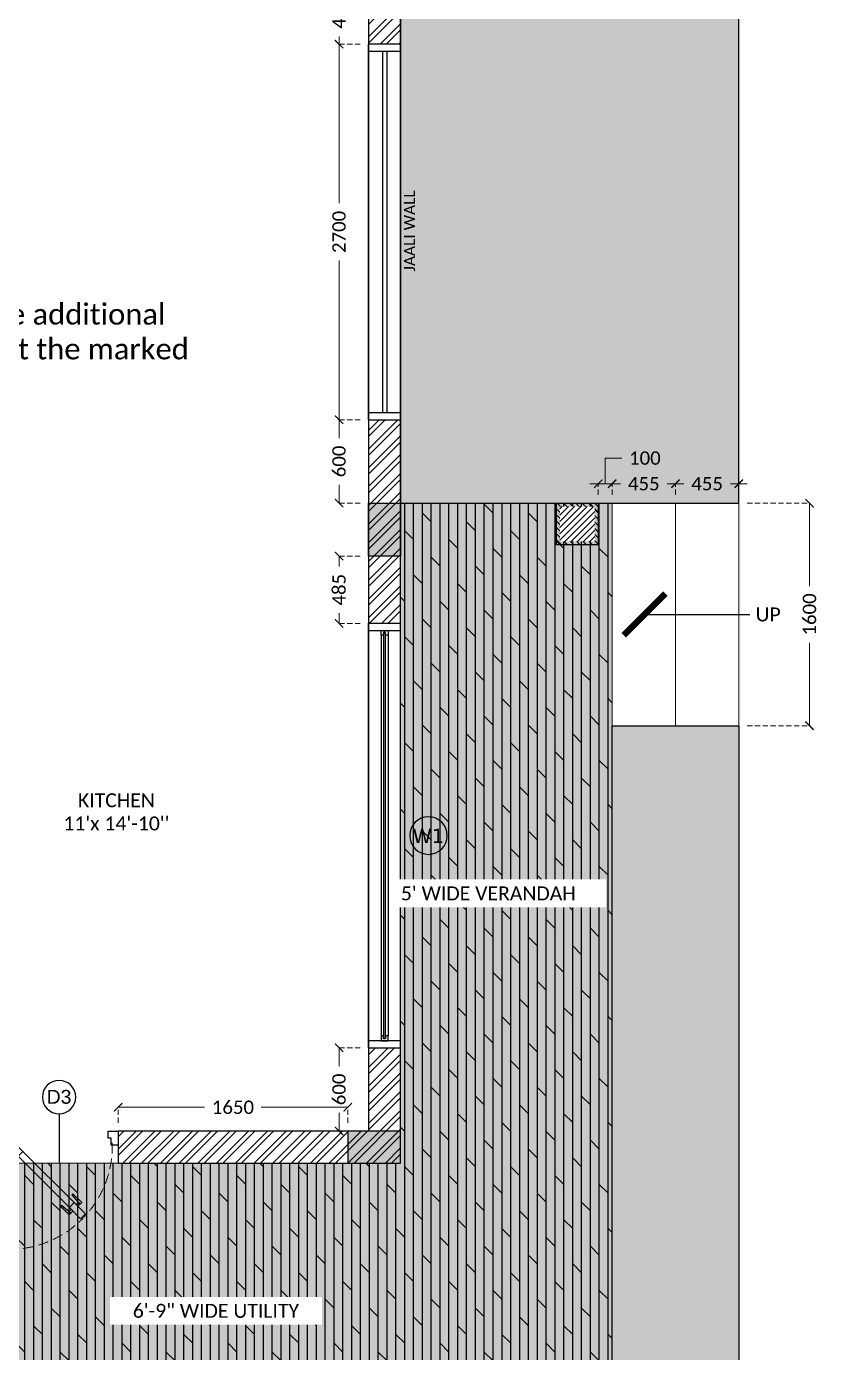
# Model space of a CAD drawing. Header units: millimetres. Extents: x -15000 to 115650, y -17045 to 28620.
# Drawn here: x 52982 to 58666, y -1361 to 8172 of the extents above; entities that cross this region are included whole.
import ezdxf
from ezdxf import colors
from ezdxf.entities.mleader import LeaderData, LeaderLine
from ezdxf.enums import TextEntityAlignment as Align
from ezdxf.math import Vec2, Vec3

# ---------------------------------------------------------------- set-up
doc = ezdxf.new("R2010")
doc.units = ezdxf.units.MM
doc.header["$LTSCALE"] = 150
doc.linetypes.add('3BHK-W(SB)$0$HIDDEN', pattern=[0.375, 0.25, -0.125])
doc.linetypes.add('DASHED', pattern=[0.75, 0.5, -0.25])
for name, color, linetype in [('ad-Arrow', 32, 'Continuous'), ('ad-Column', 3, 'Continuous'), ('ad-Column Hatch', 125, 'Continuous'), ('ad-Door', 11, 'Continuous'), ('ad-Elevation 10', 8, 'Continuous'), ('ad-MS Columns', 1, 'Continuous'), ('ad-RCC', 3, 'Continuous'), ('ad-RCC Hatch', 125, 'Continuous'), ('ad-Revision', 4, 'Continuous'), ('ad-Text main', 7, 'Continuous'), ('ad-Text Main_Door&window Label', 7, 'Continuous'), ('ad-Wall', 240, 'Continuous'), ('ad-Wall hatch', 8, 'Continuous')]:
    doc.layers.add(name, color=color, linetype=linetype)
doc.layers.add('ad-Dimension', color=5, linetype='Continuous', lineweight=0, true_color=0x0000ff)
doc.layers.add('ad-Glass Sectionline', color=140, linetype='Continuous', true_color=0x00bfff)
doc.layers.add('ad-Verandah', color=7, linetype='Continuous', true_color=0xa57c52)
doc.styles.add('6 U T S R N_Corridor-Basement$0$Standard', font='arial.ttf')
doc.styles.add('6 U T S R N_Typical Floor Plan$0$3BHK-E(NB)$0$grid_text', font='verdana.ttf', dxfattribs={"width": 0.9})
doc.styles.add('New Text Style', font='arial.ttf', dxfattribs={"height": 100})
doc.styles.get("Standard").update_dxf_attribs({"font": 'calibril.ttf'})
doc.dimstyles.new('A-100-DIM-INT (MM-FT)', dxfattribs={"dimscale": 50, "dimtxt": 2.4, "dimasz": 1, "dimexe": 5, "dimexo": 100, "dimgap": 1, "dimtad": 0, "dimdec": 0, "dimdsep": 46, "dimtxsty": 'Standard', "dimblk": 'ARCHTICK', "dimcen": 0.025, "dimse1": 1, "dimse2": 1, "dimclrd": 256, "dimclre": 256, "dimclrt": 256, "dimazin": 2, "dimtfac": 1, "dimtdec": 0, "dimtix": 1, "dimtmove": 2, "dimatfit": 3, "dimldrblk": 'ARCHTICK', "dimfxl": 1, "dimtolj": 1, "dimtzin": 0, "dimarcsym": 0})
doc.dimstyles.new('A-75-DIM-INT (Framing)', dxfattribs={"dimscale": 100, "dimtxt": 0.8, "dimasz": 0.5, "dimexe": 0, "dimexo": 0.5, "dimgap": 0.5, "dimtad": 0, "dimdec": 0, "dimdsep": 46, "dimtxsty": 'Standard', "dimblk": 'ARCHTICK', "dimcen": 0.025, "dimclrd": 256, "dimclre": 256, "dimclrt": 256, "dimazin": 2, "dimtfac": 1, "dimtdec": 0, "dimtmove": 1, "dimatfit": 0, "dimldrblk": 'ARCHTICK', "dimfxl": 1, "dimtfill": 1, "dimtolj": 1, "dimtzin": 0, "dimarcsym": 0})

# ---------------------------------------------------------------- blocks, each defined once
blk = doc.blocks.new('_ArchTick')
at = {"color": 0, "linetype": 'ByBlock', "const_width": 0.15}
blk.add_lwpolyline([(-0.5, -0.5), (0.5, 0.5)], dxfattribs=at)
blk = doc.blocks.new('*D31')
at = {"layer": 'ad-Dimension', "lineweight": -2}
for p, q in [((11677.5, -5125), (11677.5, -5065)), ((11677.5, -5125), (11677.5, -5179.9)), ((11677.5, -5575), (11677.5, -5520.1)), ((11677.5, -5575), (11677.5, -5635))]:
    blk.add_line(p, q, dxfattribs=at)
at = {"layer": 'ad-Dimension', "linetype": '3BHK-W(SB)$0$HIDDEN', "lineweight": -2}
for p, q in [((11830, -5125), (11677.5, -5125)), ((11830, -5575), (11677.5, -5575))]:
    blk.add_line(p, q, dxfattribs=at)
at = {"layer": 'Defpoints', "color": 0}
for p in [(11890, -5125), (11677.5, -5575), (11890, -5575)]:
    blk.add_point(p, dxfattribs=at)
at = {"layer": 'ad-Dimension', "lineweight": -2, "xscale": 60, "yscale": 60, "zscale": 60}
for p, rotation in [((11677.5, -5125), 270), ((11677.5, -5575), 90)]:
    blk.add_blockref('_ArchTick', p, dxfattribs=dict(at, rotation=rotation))
at = {"layer": 'ad-Dimension', "insert": (11677.5, -5350), "char_height": 96, "attachment_point": 5, "rotation": 90, "bg_fill": 3, "box_fill_scale": 1.1, "bg_fill_color": 257, "bg_fill_transparency": 0}
blk.add_mtext('\\A1;450', dxfattribs=at)
blk = doc.blocks.new('*D32')
at = {"layer": 'ad-Dimension', "linetype": '3BHK-W(SB)$0$HIDDEN', "lineweight": -2}
for p, q in [((11830, -5575), (11677.5, -5575)), ((11830, -8275), (11677.5, -8275))]:
    blk.add_line(p, q, dxfattribs=at)
at = {"layer": 'ad-Dimension', "lineweight": -2}
for p, q in [((11677.5, -5575), (11677.5, -6719.3)), ((11677.5, -8275), (11677.5, -7130.7))]:
    blk.add_line(p, q, dxfattribs=at)
at = {"layer": 'Defpoints', "color": 0}
for p in [(11890, -5575), (11677.5, -8275), (11890, -8275)]:
    blk.add_point(p, dxfattribs=at)
at = {"layer": 'ad-Dimension', "lineweight": -2, "xscale": 60, "yscale": 60, "zscale": 60}
for p, rotation in [((11677.5, -5575), 90), ((11677.5, -8275), 270)]:
    blk.add_blockref('_ArchTick', p, dxfattribs=dict(at, rotation=rotation))
at = {"layer": 'ad-Dimension', "insert": (11677.5, -6925), "char_height": 96, "attachment_point": 5, "rotation": 90, "bg_fill": 3, "box_fill_scale": 1.1, "bg_fill_color": 257, "bg_fill_transparency": 0}
blk.add_mtext('\\A1;2700', dxfattribs=at)
blk = doc.blocks.new('*D33')
at = {"layer": 'ad-Dimension', "linetype": '3BHK-W(SB)$0$HIDDEN', "lineweight": -2}
for p, q in [((11830, -8275), (11677.5, -8275)), ((11830, -8875), (11677.5, -8875))]:
    blk.add_line(p, q, dxfattribs=at)
at = {"layer": 'ad-Dimension', "lineweight": -2}
for p, q in [((11677.5, -8275), (11677.5, -8407.3)), ((11677.5, -8875), (11677.5, -8742.7))]:
    blk.add_line(p, q, dxfattribs=at)
at = {"layer": 'Defpoints', "color": 0}
for p in [(11890, -8275), (11677.5, -8875), (11890, -8875)]:
    blk.add_point(p, dxfattribs=at)
at = {"layer": 'ad-Dimension', "lineweight": -2, "xscale": 60, "yscale": 60, "zscale": 60}
for p, rotation in [((11677.5, -8275), 90), ((11677.5, -8875), 270)]:
    blk.add_blockref('_ArchTick', p, dxfattribs=dict(at, rotation=rotation))
at = {"layer": 'ad-Dimension', "insert": (11677.5, -8575), "char_height": 96, "attachment_point": 5, "rotation": 90, "bg_fill": 3, "box_fill_scale": 1.1, "bg_fill_color": 257, "bg_fill_transparency": 0}
blk.add_mtext('\\A1;600', dxfattribs=at)
blk = doc.blocks.new('*D38')
at = {"layer": 'ad-Dimension', "linetype": '3BHK-W(SB)$0$HIDDEN', "lineweight": -2}
for p, q in [((11830, -9255), (11677.5, -9255)), ((11830, -9740), (11677.5, -9740))]:
    blk.add_line(p, q, dxfattribs=at)
at = {"layer": 'ad-Dimension', "lineweight": -2}
for p, q in [((11677.5, -9255), (11677.5, -9329.5)), ((11677.5, -9740), (11677.5, -9665.5))]:
    blk.add_line(p, q, dxfattribs=at)
at = {"layer": 'Defpoints', "color": 0}
for p in [(11890, -9255), (11677.5, -9740), (11890, -9740)]:
    blk.add_point(p, dxfattribs=at)
at = {"layer": 'ad-Dimension', "lineweight": -2, "xscale": 60, "yscale": 60, "zscale": 60}
for p, rotation in [((11677.5, -9255), 90), ((11677.5, -9740), 270)]:
    blk.add_blockref('_ArchTick', p, dxfattribs=dict(at, rotation=rotation))
at = {"layer": 'ad-Dimension', "insert": (11677.5, -9497.5), "char_height": 96, "attachment_point": 5, "rotation": 90, "bg_fill": 3, "box_fill_scale": 1.1, "bg_fill_color": 257, "bg_fill_transparency": 0}
blk.add_mtext('\\A1;485', dxfattribs=at)
blk = doc.blocks.new('*D39')
at = {"layer": 'ad-Dimension', "linetype": '3BHK-W(SB)$0$HIDDEN', "lineweight": -2}
for p, q in [((11830, -12790), (11677.5, -12790)), ((11830, -13390), (11677.5, -13390))]:
    blk.add_line(p, q, dxfattribs=at)
at = {"layer": 'ad-Dimension', "lineweight": -2}
for p, q in [((11677.5, -12790), (11677.5, -12922.3)), ((11677.5, -13390), (11677.5, -13257.7))]:
    blk.add_line(p, q, dxfattribs=at)
at = {"layer": 'Defpoints', "color": 0}
for p in [(11890, -12790), (11677.5, -13390), (11890, -13390)]:
    blk.add_point(p, dxfattribs=at)
at = {"layer": 'ad-Dimension', "lineweight": -2, "xscale": 60, "yscale": 60, "zscale": 60}
for p, rotation in [((11677.5, -12790), 90), ((11677.5, -13390), 270)]:
    blk.add_blockref('_ArchTick', p, dxfattribs=dict(at, rotation=rotation))
at = {"layer": 'ad-Dimension', "insert": (11677.5, -13090), "char_height": 96, "attachment_point": 5, "rotation": 90, "bg_fill": 3, "box_fill_scale": 1.1, "bg_fill_color": 257, "bg_fill_transparency": 0}
blk.add_mtext('\\A1;600', dxfattribs=at)
blk = doc.blocks.new('*D40')
at = {"layer": 'ad-Dimension', "linetype": '3BHK-W(SB)$0$HIDDEN', "lineweight": -2}
for p, q in [((10090, -13330), (10090, -13218.6)), ((11740, -13330), (11740, -13218.6))]:
    blk.add_line(p, q, dxfattribs=at)
at = {"layer": 'ad-Dimension', "lineweight": -2}
for p, q in [((10090, -13218.6), (10711.6, -13218.6)), ((11740, -13218.6), (11118.4, -13218.6))]:
    blk.add_line(p, q, dxfattribs=at)
at = {"layer": 'Defpoints', "color": 0}
for p in [(11740, -13218.6), (10090, -13390), (11740, -13390)]:
    blk.add_point(p, dxfattribs=at)
at = {"layer": 'ad-Dimension', "lineweight": -2, "xscale": 60, "yscale": 60, "zscale": 60, "rotation": 180}
blk.add_blockref('_ArchTick', (10090, -13218.6), dxfattribs=at)
at = {"layer": 'ad-Dimension', "lineweight": -2, "xscale": 60, "yscale": 60, "zscale": 60}
blk.add_blockref('_ArchTick', (11740, -13218.6), dxfattribs=at)
at = {"layer": 'ad-Dimension', "insert": (10915, -13218.6), "char_height": 96, "attachment_point": 5, "bg_fill": 3, "box_fill_scale": 1.1, "bg_fill_color": 257, "bg_fill_transparency": 0}
blk.add_mtext('\\A1;1650', dxfattribs=at)
blk = doc.blocks.new('*D67')
at = {"layer": 'ad-Dimension', "lineweight": -2}
for p, q in [((13640, -8735.4), (13580, -8735.4)), ((13640, -8735.4), (13699.5, -8735.4)), ((14095, -8735.4), (14035.5, -8735.4)), ((14095, -8735.4), (14155, -8735.4))]:
    blk.add_line(p, q, dxfattribs=at)
at = {"layer": 'ad-Dimension', "linetype": '3BHK-W(SB)$0$HIDDEN', "lineweight": -2}
for p, q in [((13640, -8815), (13640, -8735.4)), ((14095, -8815), (14095, -8735.4))]:
    blk.add_line(p, q, dxfattribs=at)
at = {"layer": 'Defpoints', "color": 0}
for p in [(14095, -8735.4), (13640, -8875), (14095, -8875)]:
    blk.add_point(p, dxfattribs=at)
at = {"layer": 'ad-Dimension', "lineweight": -2, "xscale": 60, "yscale": 60, "zscale": 60}
blk.add_blockref('_ArchTick', (13640, -8735.4), dxfattribs=at)
at = {"layer": 'ad-Dimension', "lineweight": -2, "xscale": 60, "yscale": 60, "zscale": 60, "rotation": 180}
blk.add_blockref('_ArchTick', (14095, -8735.4), dxfattribs=at)
at = {"layer": 'ad-Dimension', "insert": (13867.5, -8735.4), "char_height": 96, "attachment_point": 5, "bg_fill": 3, "box_fill_scale": 1.1, "bg_fill_color": 257, "bg_fill_transparency": 0}
blk.add_mtext('\\A1;455', dxfattribs=at)
blk = doc.blocks.new('*D68')
at = {"layer": 'ad-Dimension', "lineweight": -2}
for p, q in [((14095, -8735.4), (14035, -8735.4)), ((14095, -8735.4), (14154.5, -8735.4)), ((14550, -8735.4), (14490.5, -8735.4)), ((14550, -8735.4), (14610, -8735.4))]:
    blk.add_line(p, q, dxfattribs=at)
at = {"layer": 'ad-Dimension', "linetype": '3BHK-W(SB)$0$HIDDEN', "lineweight": -2}
for p, q in [((14095, -8815), (14095, -8735.4)), ((14550, -8815), (14550, -8735.4))]:
    blk.add_line(p, q, dxfattribs=at)
at = {"layer": 'Defpoints', "color": 0}
for p in [(14550, -8735.4), (14095, -8875), (14550, -8875)]:
    blk.add_point(p, dxfattribs=at)
at = {"layer": 'ad-Dimension', "lineweight": -2, "xscale": 60, "yscale": 60, "zscale": 60}
blk.add_blockref('_ArchTick', (14095, -8735.4), dxfattribs=at)
at = {"layer": 'ad-Dimension', "lineweight": -2, "xscale": 60, "yscale": 60, "zscale": 60, "rotation": 180}
blk.add_blockref('_ArchTick', (14550, -8735.4), dxfattribs=at)
at = {"layer": 'ad-Dimension', "insert": (14322.5, -8735.4), "char_height": 96, "attachment_point": 5, "bg_fill": 3, "box_fill_scale": 1.1, "bg_fill_color": 257, "bg_fill_transparency": 0}
blk.add_mtext('\\A1;455', dxfattribs=at)
blk = doc.blocks.new('*D69')
at = {"layer": 'ad-Dimension', "linetype": '3BHK-W(SB)$0$HIDDEN', "lineweight": -2}
for p, q in [((14610, -8875), (15058.5, -8875)), ((14610, -10475), (15058.5, -10475))]:
    blk.add_line(p, q, dxfattribs=at)
at = {"layer": 'ad-Dimension', "lineweight": -2}
for p, q in [((15058.5, -8875), (15058.5, -9471.6)), ((15058.5, -10475), (15058.5, -9878.4))]:
    blk.add_line(p, q, dxfattribs=at)
at = {"layer": 'Defpoints', "color": 0}
for p in [(14550, -8875), (14550, -10475), (15058.5, -10475)]:
    blk.add_point(p, dxfattribs=at)
at = {"layer": 'ad-Dimension', "lineweight": -2, "xscale": 60, "yscale": 60, "zscale": 60}
for p, rotation in [((15058.5, -8875), 90), ((15058.5, -10475), 270)]:
    blk.add_blockref('_ArchTick', p, dxfattribs=dict(at, rotation=rotation))
at = {"layer": 'ad-Dimension', "insert": (15058.5, -9675), "char_height": 96, "attachment_point": 5, "rotation": 90, "bg_fill": 3, "box_fill_scale": 1.1, "bg_fill_color": 257, "bg_fill_transparency": 0}
blk.add_mtext('\\A1;1600', dxfattribs=at)
blk = doc.blocks.new('*D82')
at = {"layer": 'ad-Dimension', "lineweight": -2}
for p, q in [((13590.2, -8551.3), (13590, -8735.4)), ((13710.2, -8551.3), (13590.2, -8551.3)), ((13540, -8735.4), (13480, -8735.4)), ((13640, -8735.4), (13540, -8735.4)), ((13640, -8735.4), (13700, -8735.4))]:
    blk.add_line(p, q, dxfattribs=at)
at = {"layer": 'ad-Dimension', "linetype": '3BHK-W(SB)$0$HIDDEN', "lineweight": -2}
for p, q in [((13540, -8815), (13540, -8735.4)), ((13640, -8815), (13640, -8735.4))]:
    blk.add_line(p, q, dxfattribs=at)
at = {"layer": 'Defpoints', "color": 0}
for p in [(13540, -8735.4), (13540, -8875), (13640, -8875)]:
    blk.add_point(p, dxfattribs=at)
at = {"layer": 'ad-Dimension', "lineweight": -2, "xscale": 60, "yscale": 60, "zscale": 60}
blk.add_blockref('_ArchTick', (13540, -8735.4), dxfattribs=at)
at = {"layer": 'ad-Dimension', "lineweight": -2, "xscale": 60, "yscale": 60, "zscale": 60, "rotation": 180}
blk.add_blockref('_ArchTick', (13640, -8735.4), dxfattribs=at)
at = {"layer": 'ad-Dimension', "insert": (13875.3, -8551.3), "char_height": 96, "attachment_point": 5, "bg_fill": 3, "box_fill_scale": 1.1, "bg_fill_color": 257, "bg_fill_transparency": 0}
blk.add_mtext('\\A1;100', dxfattribs=at)
blk = doc.blocks.new('*U165')
for p, q in [((-25, -127.8), (-25, -94.4)), ((-8.3, -111.1), (-41.7, -111.1)), ((-563.8, -513.3), (-548.9, -528.2)), ((-498.7, -578.5), (-513.6, -563.6))]:
    blk.add_line(p, q)
for points in [[(-800, -100), (-800, -50), (-778.6, -50), (-778.6, -35.7), (-778.6, 0), (-850, 0), (-850, -100)], [(-50, -100), (0, -100), (0, 0), (-71.4, 0), (-71.4, -35.7), (-71.4, -50), (-50, -50)], [(-50, -100), (-130.8, -180.8), (-166.2, -145.5), (-85.4, -64.6)], [(-130.8, -180.8), (-499.5, -549.5), (-534.9, -514.2), (-166.2, -145.5)], [(-580.3, -630.3), (-499.5, -549.5), (-534.9, -514.2), (-615.7, -595)]]:
    blk.add_lwpolyline(points, close=True)
for points in [[(-560.7, -540), (-588.2, -512.5), (-525.4, -449.7), (-517.5, -457.6), (-574.5, -526.2)], [(-525.4, -575.4), (-497.9, -602.8), (-435.1, -540), (-442.9, -532.2), (-511.5, -589.2)]]:
    blk.add_lwpolyline(points)
blk.add_circle((-25, -111.1), 11.1)
at = {"color": 8, "linetype": 'DASHED', "lineweight": 0}
blk.add_arc((-66, -108.5), 741.9, 178.18808, 271.81192, dxfattribs=at)
at = {"layer": 'ad-Text Main_Door&window Label'}
blk.add_line((-425, 125), (-425, -230), dxfattribs=at)
blk.add_circle((-425.3, 245), 120, dxfattribs=at)
at = {"layer": 'ad-Text Main_Door&window Label', "style": 'New Text Style'}
blk.add_attdef('D1', text='', height=100, dxfattribs=at).set_placement((-425.3, 245), align=Align.MIDDLE_CENTER)
blk = doc.blocks.new('zw$7F57')
at = {"layer": 'ad-Text main', "insert": (294.2, 7.4), "char_height": 80, "width": 631.603, "attachment_point": 5, "rotation": 90}
blk.add_mtext('JAALI WALL', dxfattribs=at)
blk.add_wipeout([(230, 1350), (230, -1350), (0, -1350), (0, 1350)]).dxf.layer = 'ad-Elevation 10'
at = {"layer": 'ad-Elevation 10'}
for points in [[(0, 1300), (230, 1300), (230, 1350), (0, 1350)], [(0, -1300), (0, -1350), (230, -1350), (230, -1300)]]:
    blk.add_lwpolyline(points, close=True, dxfattribs=at)
for points in [[(0, -1350), (0, 1350)], [(230, -1350), (230, 1350)], [(100, 1300), (100, -1300)], [(130, 1300), (130, -1300)]]:
    blk.add_lwpolyline(points, dxfattribs=at)
blk = doc.blocks.new('zw$4DB2')
blk.add_wipeout([(0, 3050), (0, 0), (-230, 0), (-230, 3050)]).dxf.layer = 'ad-Elevation 10'
at = {"layer": 'ad-Elevation 10'}
for points in [[(-230, 3000), (0, 3000), (0, 3050), (-230, 3050)], [(-122, 2965), (-140, 2965), (-140, 3000), (-90, 3000), (-90, 2965), (-108, 2965), (-108, 2987), (-122, 2987)], [(-230, 50), (-230, 0), (0, 0), (0, 50)], [(-122, 85), (-140, 85), (-140, 50), (-90, 50), (-90, 85), (-108, 85), (-108, 63), (-122, 63)]]:
    blk.add_lwpolyline(points, close=True, dxfattribs=at)
for points in [[(-230, 0), (-230, 3050)], [(0, 0), (0, 3050)]]:
    blk.add_lwpolyline(points, dxfattribs=at)
at = {"layer": 'ad-Glass Sectionline'}
for points in [[(-140, 2965), (-140, 85)], [(-90, 2965), (-90, 85)]]:
    blk.add_lwpolyline(points, dxfattribs=at)
blk.add_lwpolyline([(-110, 2982.5), (-110, 65), (-120, 65), (-120, 2982.5)], close=True, dxfattribs=at)
blk = doc.blocks.new('walls')
at = {"layer": 'ad-Wall hatch', "transparency": 33554610}
h = blk.add_hatch(dxfattribs=at)
h.set_pattern_fill('ANSI32', color=256, scale=10)
h.set_pattern_definition([(45, (411299.33, 102900.03), (-67.35192, 67.35192), []), (45, (411344.235, 102900.03), (-67.35192, 67.35192), [])])
h.paths.add_polyline_path([(12120, 0), (12120, 9020), (11890, 9020), (11890, 230), (10090, 230), (10090, 0)])
at = {"layer": 'ad-Door', "ltscale": 5}
ref = blk.add_blockref('*U165', (9240, 230), dxfattribs=dict(at, xscale=-1, rotation=359.9999999999999))
ref.add_attrib('D1', 'D3', dxfattribs={"layer": 'ad-Text Main_Door&window Label', "height": 100, "rotation": 360, "style": 'New Text Style'}).set_placement((9665.3, 476.8), align=Align.MIDDLE_CENTER)
blk.add_blockref('zw$7F57', (11890, 6695))
at = {"rotation": 359.9999999999999}
blk.add_blockref('zw$4DB2', (12120, 830), dxfattribs=at)
at = {"layer": 'ad-Wall'}
blk.add_lwpolyline([(12120, 0), (12120, 9020), (11890, 9020), (11890, 230), (10090, 230), (10090, 0)], close=True, dxfattribs=at)
blk = doc.blocks.new('6 U T S R N_Typical Floor Plan$0$ad_Window Tag')
blk.add_circle((0, 0), 150)
at = {"style": '6 U T S R N_Typical Floor Plan$0$3BHK-E(NB)$0$grid_text', "width": 0.9}
blk.add_attdef('D1', text='', height=125, dxfattribs=at).set_placement((0, 0), align=Align.MIDDLE_CENTER)
blk = doc.blocks.new('Text')
at = {"layer": 'ad-Text Main_Door&window Label'}
ref = blk.add_blockref('6 U T S R N_Typical Floor Plan$0$ad_Window Tag', (12320, 2355), dxfattribs=dict(at, xscale=-0.9, yscale=0.9, zscale=0.9))
ref.add_attrib('D1', 'W1', dxfattribs={"height": 101.25, "rotation": 1800, "style": '6 U T S R N_Typical Floor Plan$0$3BHK-E(NB)$0$grid_text'}).set_placement((12319, 2352.9), align=Align.MIDDLE_CENTER)
at = {"layer": 'ad-Text main', "char_height": 100, "width": 1424.195, "attachment_point": 5, "bg_fill": 2}
for s, insert in [("KITCHEN\\P11'x 14'-10''", (10077.5, 2525.1)), ("\\pxqj;5' WIDE VERANDAH", (12834.1, 1938.9)), ('6\'-9" WIDE UTILITY', (10792.7, -1062.5))]:
    blk.add_mtext(s, dxfattribs=dict(at, insert=insert))
blk = doc.blocks.new('A$C42b14ea2')
at = {"layer": 'ad-RCC Hatch', "transparency": 33554687}
h = blk.add_hatch(dxfattribs=at)
h.set_pattern_fill('ANSI31', color=256, scale=10)
h.set_pattern_definition([(45, (13250, 8645), (-22.45064, 22.45064), [])])
h.paths.add_polyline_path([(0, 0), (300, 0), (300, 300), (0, 300)])
at = {"layer": 'ad-RCC'}
blk.add_lwpolyline([(0, 0), (300, 0), (300, 300), (0, 300)], close=True, dxfattribs=at)
blk = doc.blocks.new('zw$6AA0')
at = {"layer": 'ad-Column Hatch', "transparency": 33554687}
h = blk.add_hatch(color=256, dxfattribs=at)
h.dxf.hatch_style = 1
h.paths.add_polyline_path([(0, -230), (380, -230), (380, 0), (0, 0)])
at = {"layer": 'ad-Column'}
blk.add_lwpolyline([(0, -230), (380, -230), (380, 0), (0, 0)], close=True, dxfattribs=at)
blk = doc.blocks.new('1625E_Columns P30')
at = {"layer": 'ad-Column', "xscale": -1, "rotation": 89.99999999999982}
blk.add_blockref('zw$6AA0', (11890, 4745), dxfattribs=at)
at = {"layer": 'ad-Column', "rotation": 179.9999999999997}
blk.add_blockref('zw$6AA0', (12120, 0), dxfattribs=at)
at = {"layer": 'ad-RCC', "xscale": -1, "rotation": 180}
blk.add_blockref('A$C42b14ea2', (13240, 4745), dxfattribs=at)
blk = doc.blocks.new('zw$B0BD')
blk.add_wipeout([(0, 0), (250, 0), (250, -250), (0, -250)])
at = {"layer": 'ad-MS Columns'}
h = blk.add_hatch(dxfattribs=at)
h.set_pattern_fill('ANSI31', color=256, scale=10)
h.set_pattern_definition([(45, (4e-12, -250), (-22.4506, 22.4506), [])])
h.paths.add_polyline_path([(0, 0), (250, 0), (250, -250), (0, -250)])
at = {"layer": 'ad-MS Columns', "const_width": 1}
blk.add_lwpolyline([(0, 0), (250, 0), (250, -250), (0, -250)], close=True, dxfattribs=at)
blk = doc.blocks.new('ms c')
at = {"layer": 'ad-MS Columns'}
blk.add_blockref('zw$B0BD', (1145, 4720), dxfattribs=at)
blk = doc.blocks.new('dim')
at = {"layer": 'ad-Dimension'}
dim = blk.add_linear_dim(base=(11677.5, -5575), p1=(11890, -5125), p2=(11890, -5575), angle=90, dimstyle='A-75-DIM-INT (Framing)', override={"dimscale": 120, "dimblk": 'ArchTick', "dimfxl": 10, "dimtfill": 1, "dimtfillclr": 0}, dxfattribs=at)
dim.commit()
dim.dimension.update_dxf_attribs({"geometry": '*D31', "text_midpoint": (11677.5, -5350), "dimtype": 128})
dim = blk.add_linear_dim(base=(14095, -8735.4), p1=(13640, -8875), p2=(14095, -8875), dimstyle='A-75-DIM-INT (Framing)', override={"dimscale": 120, "dimblk": 'ArchTick', "dimfxl": 10, "dimtfill": 1, "dimtfillclr": 0}, dxfattribs=at)
dim.commit()
dim.dimension.update_dxf_attribs({"geometry": '*D67', "text_midpoint": (13867.5, -8735.4), "dimtype": 128})
for base, p1, p2, picture, middle in [((11677.5, -9740), (11890, -9255), (11890, -9740), '*D38', (11677.5, -9497.5)), ((11677.5, -13390), (11890, -12790), (11890, -13390), '*D39', (11677.5, -13090))]:
    dim = blk.add_linear_dim(base=base, p1=p1, p2=p2, angle=90, dimstyle='A-75-DIM-INT (Framing)', override={"dimscale": 120, "dimblk": 'ArchTick', "dimfxl": 10, "dimtfill": 1, "dimtfillclr": 0}, dxfattribs=at)
    dim.commit()
    dim.dimension.update_dxf_attribs({"geometry": picture, "text_midpoint": middle})
dim = blk.add_linear_dim(base=(11677.5, -8275), p1=(11890, -5575), p2=(11890, -8275), angle=90, dimstyle='A-75-DIM-INT (Framing)', override={"dimscale": 120, "dimblk": 'ArchTick', "dimfxl": 10, "dimtfill": 1, "dimtfillclr": 0}, dxfattribs=at)
dim.commit()
dim.dimension.update_dxf_attribs({"geometry": '*D32', "text_midpoint": (11677.5, -6925)})
dim = blk.add_linear_dim(base=(13540, -8735.4), p1=(13640, -8875), p2=(13540, -8875), angle=180, dimstyle='A-75-DIM-INT (Framing)', override={"dimscale": 120, "dimblk": 'ArchTick', "dimfxl": 10, "dimtfill": 1, "dimtfillclr": 0}, dxfattribs=at)
dim.commit()
dim.dimension.update_dxf_attribs({"geometry": '*D82', "text_midpoint": (13770.2, -8551.3), "dimtype": 128})
dim = blk.add_linear_dim(base=(14550, -8735.4), p1=(14095, -8875), p2=(14550, -8875), dimstyle='A-75-DIM-INT (Framing)', override={"dimscale": 120, "dimblk": 'ArchTick', "dimfxl": 10, "dimtfill": 1, "dimtfillclr": 0}, dxfattribs=at)
dim.commit()
dim.dimension.update_dxf_attribs({"geometry": '*D68', "text_midpoint": (14322.5, -8735.4), "dimtype": 128})
dim = blk.add_linear_dim(base=(11740, -13218.6), p1=(10090, -13390), p2=(11740, -13390), dimstyle='A-75-DIM-INT (Framing)', override={"dimscale": 120, "dimblk": 'ArchTick', "dimfxl": 10, "dimtfill": 1, "dimtfillclr": 0}, dxfattribs=at)
dim.commit()
dim.dimension.update_dxf_attribs({"geometry": '*D40', "text_midpoint": (10915, -13218.6)})
for base, p1, p2, picture, middle in [((11677.5, -8875), (11890, -8275), (11890, -8875), '*D33', (11677.5, -8575)), ((15058.5, -10475), (14550, -8875), (14550, -10475), '*D69', (15058.5, -9675))]:
    dim = blk.add_linear_dim(base=base, p1=p1, p2=p2, angle=90, dimstyle='A-75-DIM-INT (Framing)', override={"dimscale": 120, "dimblk": 'ArchTick', "dimfxl": 10, "dimtfill": 1, "dimtfillclr": 0}, dxfattribs=at)
    dim.commit()
    dim.dimension.update_dxf_attribs({"geometry": picture, "text_midpoint": middle})
blk = doc.blocks.new('zw$D0D4')
at = {"layer": 'ad-Revision'}
ml = blk.add_multileader_mtext('Standard', dxfattribs=at)
ml.set_content('Kindly provide additional Plinth beam at the marked portion', color=256)
ml.set_leader_properties()
ml.build(insert=Vec2(0, 0))
ml.multileader.update_dxf_attribs({"arrow_head_size": 150})
ctx = ml.context
ctx.base_point, ctx.char_height, ctx.arrow_head_size, ctx.plane_origin = Vec3(8061, -7537.4), 150, 150, Vec3(6075.6, -11048.6)
notes = []
notes.append((ctx, [(0, (1, 1, 0), (7751.6, -7537.4), (1, 0), 309.4, [(0, [(7265.2, -10283.7)], 256, [])])]))
ctx.mtext.insert, ctx.mtext.width, ctx.mtext.flow_direction = Vec3(8063, -7441.3), 2931.853, 5
for ctx, leaders in notes:
    for number, flags, end, landing, length, lines in leaders:
        leader = LeaderData()
        leader.index, (leader.has_last_leader_line, leader.has_dogleg_vector, leader.attachment_direction) = number, flags
        leader.last_leader_point, leader.dogleg_vector, leader.dogleg_length = Vec3(end), Vec3(landing), length
        for number, points, colour, breaks in lines:
            line = LeaderLine()
            line.index, line.vertices, line.color, line.breaks = number, Vec3.list(points), colors.encode_raw_color(colour), breaks
            leader.lines.append(line)
        ctx.leaders.append(leader)
blk = doc.blocks.new('ldscpe')
at = {"transparency": 33554559}
h = blk.add_hatch(color=256, dxfattribs=at)
h.dxf.hatch_style = 1
h.set_gradient(color1=(153, 204, 0), color2=(63, 127, 0), tint=1, name='INVSPHERICAL')
h.paths.add_polyline_path([(12120, -8875), (14550, -8875), (14550, -4975), (12120, -4975)])
h = blk.add_hatch(dxfattribs=at)
h.set_pattern_fill('GRASS', color=74)
h.set_pattern_definition([(90, (-1084315.541, 661200.024), (-17.96051224, 17.96051224), [4.7625, -31.1585245]), (45, (-1084315.54, 661200.024), (-17.96051224, 17.96051224), [4.7625, -20.6375]), (135, (-1084315.54, 661200.024), (-17.96051224, -17.96051224), [4.7625, -20.6375])])
h.paths.add_polyline_path([(12120, -8875), (14550, -8875), (14550, -4975), (12120, -4975)])
h = blk.add_hatch(dxfattribs=at)
h.set_pattern_fill('GRASS', color=74, angle=180)
h.set_pattern_definition([(270, (14550, -10400), (17.960512, -17.960512), [4.7625, -31.158524]), (225, (14550, -10400), (17.96051, -17.96051), [4.7625, -20.6375]), (315, (14550, -10400), (17.96051, 17.96051), [4.7625, -20.6375])])
h.paths.add_polyline_path([(14550, -16580), (9750, -16580), (9750, -15670), (13640, -15670), (13640, -10475), (14550, -10475)])
h = blk.add_hatch(color=256, dxfattribs=at)
h.dxf.hatch_style = 1
h.set_gradient(color1=(153, 204, 0), color2=(63, 127, 0), tint=1, name='INVSPHERICAL')
h.paths.add_polyline_path([(14550, -16580), (9750, -16580), (9750, -15670), (13640, -15670), (13640, -10475), (14550, -10475)])
at = {"layer": 'ad-Verandah', "transparency": 33554559}
h = blk.add_hatch(color=256, dxfattribs=at)
h.dxf.hatch_style = 1
h.paths.add_polyline_path([(13640, -8875), (12120, -8875), (12120, -13620), (6200, -13620), (6200, -15670), (13640, -15670)])
at = {"layer": 'ad-Verandah', "transparency": 33554687}
h = blk.add_hatch(dxfattribs=at)
h.set_pattern_fill('DOLMIT', color=256, scale=10, angle=90)
h.set_pattern_definition([(90, (-1084315.54, 661200.024), (-63.5, 5e-14), []), (135, (-1084315.54, 661200.02), (-126.999913, -126.999913), [89.80256, -179.605122])])
h.paths.add_polyline_path([(13640, -8875), (12120, -8875), (12120, -13620), (6200, -13620), (6200, -15670), (13640, -15670)])
at = {"layer": 'ad-Elevation 10'}
for points in [[(12120, -8875), (14550, -8875), (14550, -4975), (12120, -4975)], [(14550, -16580), (9750, -16580), (9750, -15670), (13640, -15670), (13640, -10475), (14550, -10475)]]:
    blk.add_lwpolyline(points, close=True, dxfattribs=at)
at = {"layer": 'ad-Verandah', "lineweight": 9}
for points in [[(13640, -8875), (12120, -8875), (12120, -13620), (6200, -13620), (6200, -15670), (13640, -15670)], [(14095, -10475), (13640, -10475), (13640, -8875), (14095, -8875)], [(14550, -10475), (14095, -10475), (14095, -8875), (14550, -8875)]]:
    blk.add_lwpolyline(points, close=True, dxfattribs=at)
at = {"layer": 'ad-Text main', "insert": (14761.3, -9675.7, 0), "char_height": 100, "width": 207.6, "attachment_point": 5, "style": '6 U T S R N_Corridor-Basement$0$Standard', "bg_fill": 2}
blk.add_mtext('{\\fCalibri Light|b0|i0|c0|p34;UP}', dxfattribs=at)
at = {"layer": 'ad-Arrow'}
blk.add_leader([(13872.8, -9675), (14629.4, -9675)], dimstyle='A-100-DIM-INT (MM-FT)', override={"dimscale": 1, "dimasz": 300, "dimgap": 50, "dimtad": 0}, dxfattribs=at)

msp = doc.modelspace()

# ---------------------------------------------------------------- block references
at = {"layer": 'ad-Dimension'}
msp.add_blockref('dim', (43550, 13620), dxfattribs=at)

# ---------------------------------------------------------------- next in the draw order: block references
at = {"layer": 'ad-Verandah'}
msp.add_blockref('ldscpe', (43550, 13620), dxfattribs=at)

# ---------------------------------------------------------------- next in the draw order: block references
at = {"layer": 'ad-Wall'}
msp.add_blockref('walls', (43550, 0), dxfattribs=at)

# ---------------------------------------------------------------- next in the draw order: block references
at = {"layer": 'ad-Text main'}
msp.add_blockref('Text', (43550, 0), dxfattribs=at)

# ---------------------------------------------------------------- next in the draw order: block references
msp.add_blockref('1625E_Columns P30', (43550, 0))

# ---------------------------------------------------------------- next in the draw order: block references
at = {"layer": 'ad-MS Columns'}
msp.add_blockref('ms c', (55670, 0), dxfattribs=at)

# ---------------------------------------------------------------- next in the draw order: block references
at = {"layer": 'ad-Revision'}
msp.add_blockref('zw$D0D4', (43550, 13620), dxfattribs=at)

doc.saveas('drawing.dxf')
